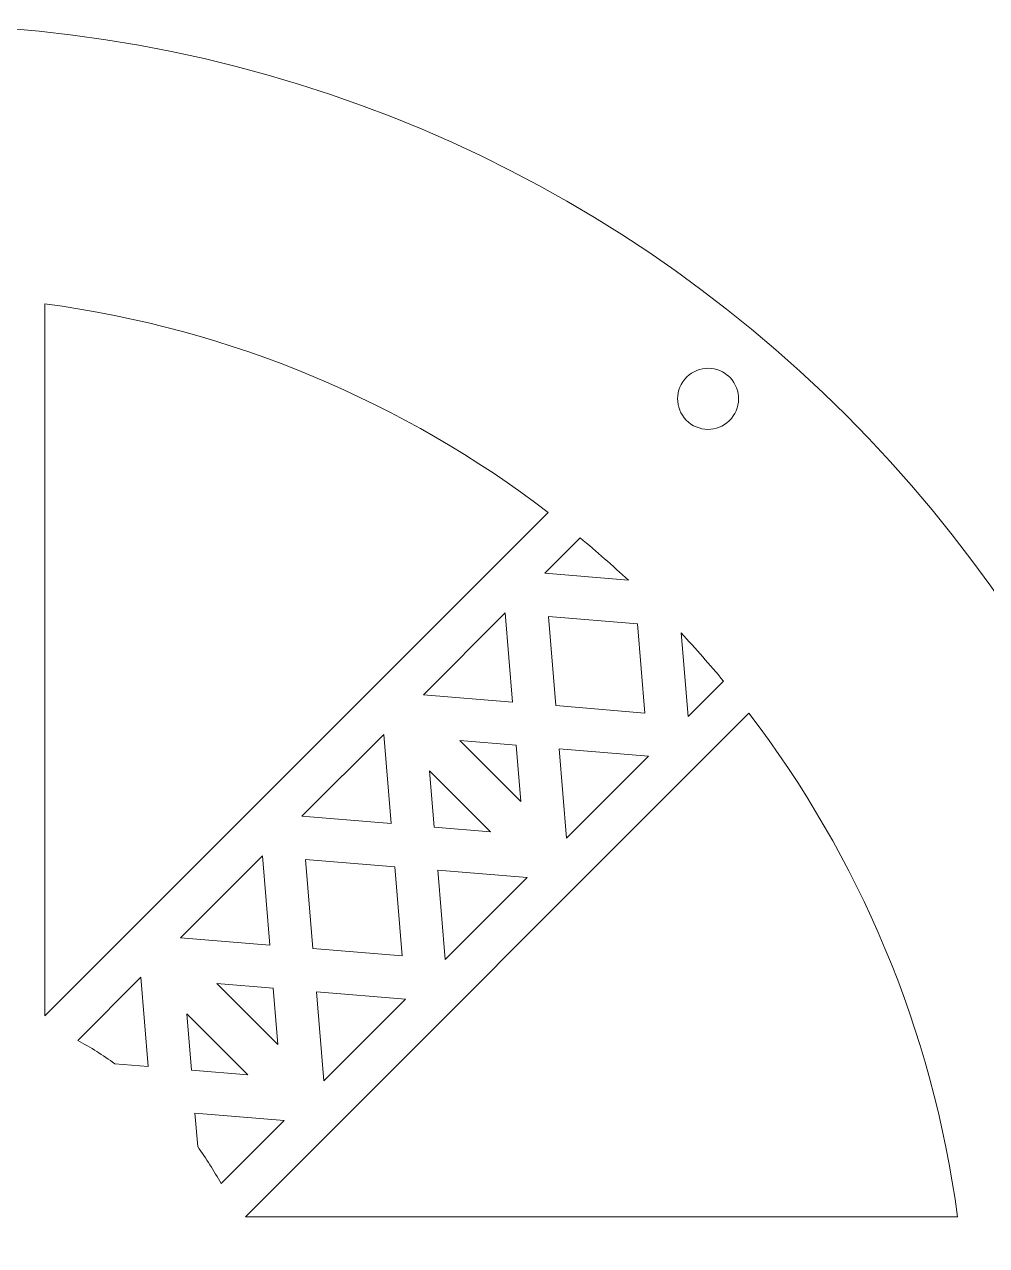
# Model space of a CAD drawing. Header units: millimetres. Extents: x -970 to 970, y -600 to 600.
# Drawn here: x 205.7 to 363.4, y 137.6 to 337.8 of the extents above; entities that cross this region are included whole.
import ezdxf

# ---------------------------------------------------------------- set-up
doc = ezdxf.new("R2010")
doc.units = ezdxf.units.MM
doc.header["$MEASUREMENT"] = 0
doc.layers.add('Camada 1', color=7, linetype='Continuous')

msp = doc.modelspace()

# ---------------------------------------------------------------- linework, layer by layer
at = {"layer": 'Camada 1', "color": 230, "lineweight": 9}
for points, knots in [([(-32.9113, 119.0985), (-32.9113, -1.6723), (64.9923, -99.5767), (185.7621, -99.5775), (185.7621, -99.5775), (306.5329, -99.5784), (404.4373, -1.674), (404.4382, 119.0968), (404.4382, 119.0968), (404.4382, 239.8675), (306.5338, 337.7718), (185.763, 337.7718), (185.763, 337.7718), (64.9931, 337.7718), (-32.9113, 239.8683), (-32.9113, 119.0985)], [0, 0, 0, 0, 0.2, 0.2, 0.2, 0.2, 0.4, 0.4, 0.4, 0.4, 0.6, 0.6, 0.6, 0.6, 1, 1, 1, 1]), ([(209.0351, 291.9902), (239.8011, 287.8883), (268.0262, 275.7626), (291.5487, 257.7935), (291.5487, 257.7935), (291.5487, 257.7935), (209.0351, 175.2799), (209.0351, 175.2799), (209.0351, 175.2799), (209.0351, 175.2799), (209.0351, 291.9902), (209.0351, 291.9902)], [0, 0, 0, 0, 0.25, 0.25, 0.25, 0.25, 0.5, 0.5, 0.5, 0.5, 1, 1, 1, 1]), ([(314.5495, 272.5784), (312.4367, 274.3513), (312.1586, 277.5002), (313.9278, 279.616), (313.9278, 279.616), (315.697, 281.7318), (318.8453, 282.0154), (320.9642, 280.2499), (320.9642, 280.2499), (320.9642, 280.2499), (320.9774, 280.2389), (320.9774, 280.2389), (320.9774, 280.2389), (320.9774, 280.2389), (320.9907, 280.2276), (320.9907, 280.2276), (320.9907, 280.2276), (323.0973, 278.4475), (323.3646, 275.2977), (321.5881, 273.188), (321.5881, 273.188), (319.8116, 271.0783), (316.6622, 270.8056), (314.5495, 272.5784)], [0, 0, 0, 0, 0.14285714, 0.14285714, 0.14285714, 0.14285714, 0.28571429, 0.28571429, 0.28571429, 0.28571429, 0.42857143, 0.42857143, 0.42857143, 0.42857143, 0.57142857, 0.57142857, 0.57142857, 0.57142857, 0.71428571, 0.71428571, 0.71428571, 0.71428571, 1, 1, 1, 1]), ([(291.0003, 247.8149), (291.0003, 247.8149), (296.8042, 253.6188), (296.8042, 253.6188), (296.8042, 253.6188), (299.5056, 251.3865), (302.1381, 249.0746), (304.6992, 246.6863), (304.6992, 246.6863), (304.6992, 246.6863), (291.0003, 247.8149), (291.0003, 247.8149)], [0, 0, 0, 0, 0.25, 0.25, 0.25, 0.25, 0.5, 0.5, 0.5, 0.5, 1, 1, 1, 1]), ([(271.0941, 227.9087), (271.0941, 227.9087), (284.5112, 241.3258), (284.5112, 241.3258), (284.5112, 241.3258), (284.5112, 241.3258), (285.7159, 226.704), (285.7159, 226.704), (285.7159, 226.704), (285.7159, 226.704), (271.0941, 227.9087), (271.0941, 227.9087)], [0, 0, 0, 0, 0.25, 0.25, 0.25, 0.25, 0.5, 0.5, 0.5, 0.5, 1, 1, 1, 1]), ([(292.7877, 226.1213), (292.7877, 226.1213), (291.583, 240.7432), (291.583, 240.7432), (291.583, 240.7432), (291.583, 240.7432), (306.2049, 239.5385), (306.2049, 239.5385), (306.2049, 239.5385), (306.2049, 239.5385), (307.4095, 224.9166), (307.4095, 224.9166), (307.4095, 224.9166), (307.4095, 224.9166), (292.7877, 226.1213), (292.7877, 226.1213)], [0, 0, 0, 0, 0.2, 0.2, 0.2, 0.2, 0.4, 0.4, 0.4, 0.4, 0.6, 0.6, 0.6, 0.6, 1, 1, 1, 1]), ([(314.4813, 224.334), (314.4813, 224.334), (313.3526, 238.0328), (313.3526, 238.0328), (313.3526, 238.0328), (315.7408, 235.4719), (318.0527, 232.839), (320.2851, 230.1378), (320.2851, 230.1378), (320.2851, 230.1378), (314.4813, 224.334), (314.4813, 224.334)], [0, 0, 0, 0, 0.25, 0.25, 0.25, 0.25, 0.5, 0.5, 0.5, 0.5, 1, 1, 1, 1]), ([(241.9462, 142.3687), (241.9462, 142.3687), (324.4598, 224.8823), (324.4598, 224.8823), (324.4598, 224.8823), (342.4299, 201.3605), (354.5547, 173.1344), (358.657, 142.3687), (358.657, 142.3687), (358.657, 142.3687), (241.9462, 142.3687), (241.9462, 142.3687)], [0, 0, 0, 0, 0.25, 0.25, 0.25, 0.25, 0.5, 0.5, 0.5, 0.5, 1, 1, 1, 1]), ([(264.605, 221.4196), (264.605, 221.4196), (265.8098, 206.7977), (265.8098, 206.7977), (265.8098, 206.7977), (265.8098, 206.7977), (251.1878, 208.0024), (251.1878, 208.0024), (251.1878, 208.0024), (251.1878, 208.0024), (264.605, 221.4196), (264.605, 221.4196)], [0, 0, 0, 0, 0.25, 0.25, 0.25, 0.25, 0.5, 0.5, 0.5, 0.5, 1, 1, 1, 1]), ([(277.0709, 220.3925), (277.0709, 220.3925), (286.2986, 219.6323), (286.2986, 219.6323), (286.2986, 219.6323), (286.2986, 219.6323), (287.0589, 210.4046), (287.0589, 210.4046), (287.0589, 210.4046), (287.0589, 210.4046), (277.0709, 220.3925), (277.0709, 220.3925)], [0, 0, 0, 0, 0.25, 0.25, 0.25, 0.25, 0.5, 0.5, 0.5, 0.5, 1, 1, 1, 1]), ([(293.3704, 219.0496), (293.3704, 219.0496), (307.9922, 217.8449), (307.9922, 217.8449), (307.9922, 217.8449), (307.9922, 217.8449), (294.575, 204.4277), (294.575, 204.4277), (294.575, 204.4277), (294.575, 204.4277), (293.3704, 219.0496), (293.3704, 219.0496)], [0, 0, 0, 0, 0.25, 0.25, 0.25, 0.25, 0.5, 0.5, 0.5, 0.5, 1, 1, 1, 1]), ([(272.1212, 215.4428), (272.1212, 215.4428), (282.1091, 205.4548), (282.1091, 205.4548), (282.1091, 205.4548), (282.1091, 205.4548), (272.8814, 206.2151), (272.8814, 206.2151), (272.8814, 206.2151), (272.8814, 206.2151), (272.1212, 215.4428), (272.1212, 215.4428)], [0, 0, 0, 0, 0.25, 0.25, 0.25, 0.25, 0.5, 0.5, 0.5, 0.5, 1, 1, 1, 1]), ([(244.6987, 201.5133), (244.6987, 201.5133), (245.9034, 186.8915), (245.9034, 186.8915), (245.9034, 186.8915), (245.9034, 186.8915), (231.2816, 188.0962), (231.2816, 188.0962), (231.2816, 188.0962), (231.2816, 188.0962), (244.6987, 201.5133), (244.6987, 201.5133)], [0, 0, 0, 0, 0.25, 0.25, 0.25, 0.25, 0.5, 0.5, 0.5, 0.5, 1, 1, 1, 1]), ([(251.7705, 200.9307), (251.7705, 200.9307), (266.3923, 199.726), (266.3923, 199.726), (266.3923, 199.726), (266.3923, 199.726), (267.5971, 185.1042), (267.5971, 185.1042), (267.5971, 185.1042), (267.5971, 185.1042), (252.9752, 186.3089), (252.9752, 186.3089), (252.9752, 186.3089), (252.9752, 186.3089), (251.7705, 200.9307), (251.7705, 200.9307)], [0, 0, 0, 0, 0.2, 0.2, 0.2, 0.2, 0.4, 0.4, 0.4, 0.4, 0.6, 0.6, 0.6, 0.6, 1, 1, 1, 1]), ([(273.4641, 199.1433), (273.4641, 199.1433), (288.086, 197.9386), (288.086, 197.9386), (288.086, 197.9386), (288.086, 197.9386), (274.6688, 184.5215), (274.6688, 184.5215), (274.6688, 184.5215), (274.6688, 184.5215), (273.4641, 199.1433), (273.4641, 199.1433)], [0, 0, 0, 0, 0.25, 0.25, 0.25, 0.25, 0.5, 0.5, 0.5, 0.5, 1, 1, 1, 1]), ([(224.7925, 181.6071), (224.7925, 181.6071), (225.9972, 166.9853), (225.9972, 166.9853), (225.9972, 166.9853), (225.9972, 166.9853), (220.515, 167.437), (220.515, 167.437), (220.515, 167.437), (218.5791, 168.8314), (216.5562, 170.1125), (214.4559, 171.2705), (214.4559, 171.2705), (214.4559, 171.2705), (224.7925, 181.6071), (224.7925, 181.6071)], [0, 0, 0, 0, 0.2, 0.2, 0.2, 0.2, 0.4, 0.4, 0.4, 0.4, 0.6, 0.6, 0.6, 0.6, 1, 1, 1, 1]), ([(237.2584, 180.5801), (237.2584, 180.5801), (246.4861, 179.8198), (246.4861, 179.8198), (246.4861, 179.8198), (246.4861, 179.8198), (247.2464, 170.5921), (247.2464, 170.5921), (247.2464, 170.5921), (247.2464, 170.5921), (237.2584, 180.5801), (237.2584, 180.5801)], [0, 0, 0, 0, 0.25, 0.25, 0.25, 0.25, 0.5, 0.5, 0.5, 0.5, 1, 1, 1, 1]), ([(253.5579, 179.2371), (253.5579, 179.2371), (268.1797, 178.0324), (268.1797, 178.0324), (268.1797, 178.0324), (268.1797, 178.0324), (254.7626, 164.6152), (254.7626, 164.6152), (254.7626, 164.6152), (254.7626, 164.6152), (253.5579, 179.2371), (253.5579, 179.2371)], [0, 0, 0, 0, 0.25, 0.25, 0.25, 0.25, 0.5, 0.5, 0.5, 0.5, 1, 1, 1, 1]), ([(232.3087, 175.6304), (232.3087, 175.6304), (242.2967, 165.6423), (242.2967, 165.6423), (242.2967, 165.6423), (242.2967, 165.6423), (233.069, 166.4026), (233.069, 166.4026), (233.069, 166.4026), (233.069, 166.4026), (232.3087, 175.6304), (232.3087, 175.6304)], [0, 0, 0, 0, 0.25, 0.25, 0.25, 0.25, 0.5, 0.5, 0.5, 0.5, 1, 1, 1, 1]), ([(233.6516, 159.3309), (233.6516, 159.3309), (248.2735, 158.1262), (248.2735, 158.1262), (248.2735, 158.1262), (248.2735, 158.1262), (237.9359, 147.7885), (237.9359, 147.7885), (237.9359, 147.7885), (236.7782, 149.8885), (235.4975, 151.9112), (234.1035, 153.8468), (234.1035, 153.8468), (234.1035, 153.8468), (233.6516, 159.3309), (233.6516, 159.3309)], [0, 0, 0, 0, 0.2, 0.2, 0.2, 0.2, 0.4, 0.4, 0.4, 0.4, 0.6, 0.6, 0.6, 0.6, 1, 1, 1, 1]), ([(185.7632, 144.0969), (199.5703, 144.0969), (210.7632, 132.904), (210.7632, 119.0969), (210.7632, 119.0969), (210.7631, 105.2898), (199.5702, 94.0969), (185.7631, 94.097), (185.7631, 94.097), (171.9561, 94.0971), (160.7633, 105.29), (160.7633, 119.0971), (160.7633, 119.0971), (160.7633, 132.9041), (171.9562, 144.0969), (185.7632, 144.0969)], [0, 0, 0, 0, 0.2, 0.2, 0.2, 0.2, 0.4, 0.4, 0.4, 0.4, 0.6, 0.6, 0.6, 0.6, 1, 1, 1, 1])]:
    msp.add_open_spline(points, degree=3, knots=knots, dxfattribs=at)

doc.saveas('drawing.dxf')
